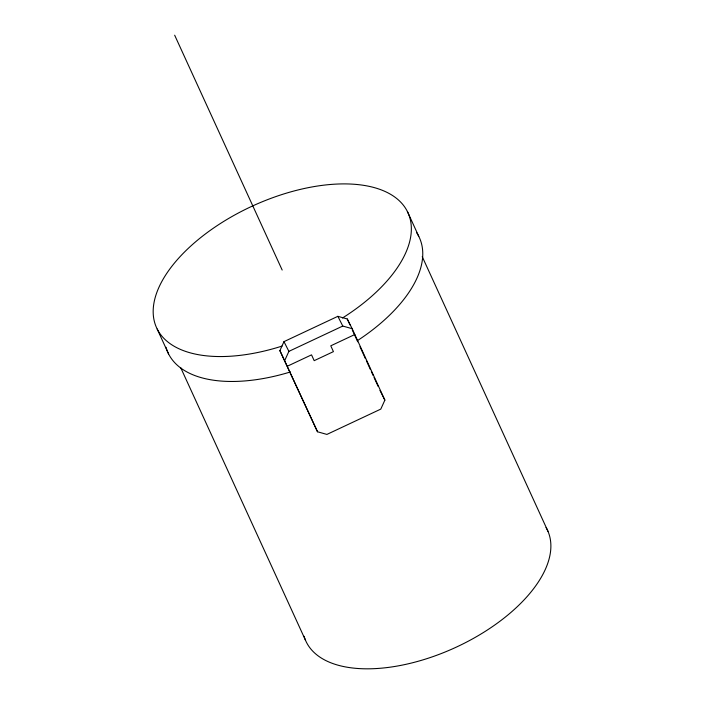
<?xml version="1.0" encoding="UTF-8"?>
<svg xmlns="http://www.w3.org/2000/svg" width="704" height="704" viewBox="0 0 704 704"><rect width="100%" height="100%" fill="white"/><g stroke="black" fill="none" stroke-linecap="round" stroke-linejoin="round"><path stroke-width="1.06" d="M279.902 350.618L283.976 341.642L337.867 316.325L347.266 318.974L352.167 328.698L384.868 400.127L380.794 409.103L326.902 434.421L317.504 431.772L279.902 350.618L317.504 431.772M284.812 360.351L288.886 351.366L342.769 326.049L352.167 328.698M287.47 366.159L311.529 354.86L314.186 360.668L333.432 351.63L330.774 345.814L354.834 334.514M379.966 390.394L384.868 400.127M337.867 316.325L342.769 326.049M283.976 341.642L288.886 351.366M407.37 211.455L418.774 236.368M422.224 256.643L547.985 531.335M347.266 318.974L349.994 324.922M352.264 329.886L357.711 341.783M359.982 346.746L365.429 358.653M366.344 360.633L370.427 369.565M371.334 371.545L373.155 375.514M374.062 377.494L378.154 386.426M174.662 35.2L282.172 270.037M180.673 367.602L305.518 640.297M157.159 328.997L168.573 353.91M546.066 527.507A132.924 68.059 -24.6 0 1 453.429 648.446A132.924 68.059 -24.6 0 1 304.084 636.249M416.522 232.514A138.239 70.787 -24.6 0 1 357.421 340.639M290.391 371.958A138.239 70.787 -24.6 0 1 166.003 347.266M282.022 346.095A138.239 70.787 -24.6 0 1 161.586 281.943A138.239 70.787 -24.6 0 1 367.814 186.076A138.239 70.787 -24.6 0 1 342.461 318.006"/></g></svg>
